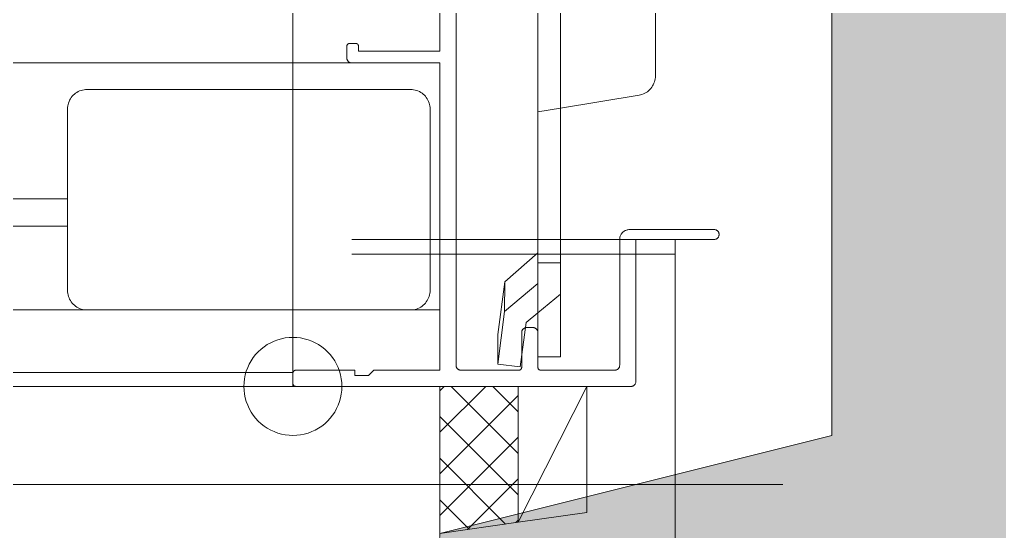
# Model space of a CAD drawing. Units: millimetres at full size, sheet at 1:30. Extents: x -17796 to 21385, y -23279 to 7734.
# Drawn here: x -15867.6 to -15767.6, y -5072.4 to -5020.2 of the extents above; entities that cross this region are included whole.
import ezdxf

# ---------------------------------------------------------------- set-up
doc = ezdxf.new("R2010")
doc.units = ezdxf.units.MM
doc.header["$LTSCALE"] = 30
doc.linetypes.add('USER7', pattern=[0.2, 0.1, -0.1])
for name, color, linetype, lineweight in [('0-E_遮音材', 254, 'Continuous', 18), ('1-0_掃き出しﾏｰｸ', 253, 'USER7', 18), ('3-2_寸法', 142, 'Continuous', 18), ('4-4_', 9, 'Continuous', 18)]:
    doc.layers.add(name, color=color, linetype=linetype, lineweight=lineweight)

msp = doc.modelspace()

# ---------------------------------------------------------------- linework, layer by layer
at = {"layer": '0-E_遮音材'}
for points in [[(-15739.72, -4967.58), (-15784.72, -5062.58), (-15784.72, -4967.58)], [(-15784.72, -5062.58), (-14739.72, -4967.58), (-14694.72, -5062.58)], [(-15739.72, -4967.58), (-14739.72, -4967.58), (-15784.72, -5062.58)], [(-15784.72, -5062.58), (-15809.72, -5132.58), (-15824.72, -5072.58)], [(-15809.72, -5132.58), (-14694.72, -5062.58), (-14669.72, -5132.58)], [(-15784.72, -5062.58), (-14694.72, -5062.58), (-15809.72, -5132.58)]]:
    msp.add_solid(points, dxfattribs=at)
at = {"layer": '1-0_掃き出しﾏｰｸ', "color": 7, "linetype": 'Continuous'}
msp.add_lwpolyline([(-15739.72, -4967.58), (-15784.72, -4967.58), (-15784.72, -5062.58), (-15824.72, -5072.58), (-15824.72, -5117.58), (-15809.72, -5132.58), (-14669.72, -5132.58), (-14654.72, -5117.58), (-14654.72, -5072.58), (-14694.72, -5062.58), (-14694.72, -4967.58), (-14739.72, -4967.58), (-14739.72, -4117.58), (-15739.72, -4117.58)], close=True, dxfattribs=at)
at = {"layer": '3-2_寸法'}
msp.add_line((-16539.72, -5067.58), (-15789.72, -5067.58), dxfattribs=at)
at = {"layer": '4-4_'}
for p, q in [((-15823.07, -4989.73), (-15823.07, -5055.43)), ((-15814.72, -5054.58), (-15814.72, -4990.58)), ((-15814.72, -5054.58), (-15814.72, -4990.58)), ((-15812.42, -5054.58), (-15812.42, -4990.58)), ((-15812.42, -5054.58), (-15812.42, -4990.58)), ((-15824.72, -5003.73), (-15824.72, -5023.38)), ((-15802.72, -5025.89), (-15802.72, -5013.28)), ((-15802.72, -5025.89), (-15802.72, -5013.28)), ((-15834.22, -5022.88), (-15834.22, -5024.08)), ((-15833.32, -5022.58), (-15833.92, -5022.58)), ((-15833.02, -5022.88), (-15833.02, -5023.38)), ((-15824.72, -5023.38), (-15833.02, -5023.38)), ((-16539.72, -5024.58), (-15824.72, -5024.58)), ((-15824.72, -5024.58), (-15833.72, -5024.58)), ((-15824.72, -5024.58), (-15824.72, -5055.93)), ((-15860.72, -5027.28), (-15827.72, -5027.28)), ((-15812.42, -5029.2), (-15804.4, -5027.86)), ((-15812.42, -5029.2), (-15804.4, -5027.86)), ((-15862.72, -5047.78), (-15862.72, -5029.28)), ((-15825.72, -5047.78), (-15825.72, -5029.28)), ((-15812.42, -5029.2), (-15814.72, -5029.58)), ((-15812.42, -5029.2), (-15814.72, -5029.58)), ((-16539.72, -5038.43), (-15862.72, -5038.43)), ((-16539.72, -5041.23), (-15862.72, -5041.23)), ((-15796.72, -5041.58), (-15805.37, -5041.58)), ((-15833.72, -5042.58), (-15800.72, -5042.58)), ((-15806.37, -5055.43), (-15806.37, -5042.58)), ((-15804.72, -5057.08), (-15804.72, -5042.58)), ((-15804.72, -5042.58), (-15796.72, -5042.58)), ((-15800.72, -5042.58), (-15800.72, -5084.58)), ((-15796.68, -5042.58), (-15796.72, -5042.58)), ((-15833.71, -5044.08), (-15800.72, -5044.08)), ((-15812.42, -5044.98), (-15814.72, -5044.98)), ((-15812.42, -5044.98), (-15814.72, -5044.98)), ((-15818.13, -5049.93), (-15818.09, -5046.93)), ((-15818.13, -5049.93), (-15818.09, -5046.93)), ((-15818.13, -5049.93), (-15814.72, -5047.1)), ((-15818.13, -5049.93), (-15814.72, -5047.1)), ((-15814.72, -5050.09), (-15812.42, -5048.18)), ((-15814.72, -5050.09), (-15812.42, -5048.18)), ((-16539.72, -5049.78), (-15824.72, -5049.78)), ((-15860.72, -5049.78), (-15827.72, -5049.78)), ((-15818.81, -5055.3), (-15818.13, -5049.93)), ((-15818.81, -5055.3), (-15818.13, -5049.93)), ((-15815.22, -5051.58), (-15815.87, -5051.58)), ((-15818.81, -5055.3), (-15818.81, -5052.3)), ((-15818.81, -5055.3), (-15818.81, -5052.3)), ((-15816.37, -5052.08), (-15816.37, -5055.63)), ((-15814.72, -5052.08), (-15814.72, -5055.63)), ((-15812.42, -5054.58), (-15814.72, -5054.58)), ((-15812.42, -5054.58), (-15814.72, -5054.58)), ((-15833.42, -5055.93), (-15839.42, -5055.93)), ((-15833.42, -5055.93), (-15833.42, -5056.48)), ((-15832.02, -5056.48), (-15831.47, -5055.93)), ((-15824.72, -5055.93), (-15831.47, -5055.93)), ((-15822.57, -5055.93), (-15816.67, -5055.93)), ((-15816.52, -5055.58), (-15818.81, -5055.3)), ((-15816.52, -5055.58), (-15818.81, -5055.3)), ((-15814.42, -5055.93), (-15806.87, -5055.93)), ((-16539.72, -5056.18), (-15839.72, -5056.18)), ((-15839.72, -5056.18), (-15839.72, -5057.58)), ((-15839.72, -5056.23), (-15839.72, -5057.28)), ((-15832.02, -5056.48), (-15833.42, -5056.48)), ((-16539.72, -5057.58), (-15839.42, -5057.58)), ((-15839.42, -5057.58), (-15805.22, -5057.58)), ((-15824.29, -5057.58), (-15824.72, -5058.02)), ((-15820.05, -5057.58), (-15824.72, -5062.26)), ((-15823.57, -5057.58), (-15816.73, -5064.42)), ((-15819.33, -5057.58), (-15816.73, -5060.19)), ((-15809.72, -5057.58), (-15816.74, -5071.44)), ((-15816.73, -5058.5), (-15824.72, -5066.5)), ((-15824.72, -5060.67), (-15816.74, -5068.66)), ((-15816.73, -5062.75), (-15824.72, -5070.75)), ((-15824.72, -5064.92), (-15818.02, -5071.63)), ((-15816.74, -5067), (-15821.92, -5072.18)), ((-15824.72, -5069.16), (-15821.73, -5072.16)), ((-15816.74, -5071.25), (-15816.97, -5071.48))]:
    msp.add_line(p, q, dxfattribs=at)
for points in [[(-16539.72, -5057.58), (-15839.72, -5057.58), (-15839.72, -4987.58)], [(-15834.22, -5022.88), (-15834.22, -5022.86), (-15834.22, -5022.84), (-15834.22, -5022.81), (-15834.21, -5022.79), (-15834.2, -5022.77), (-15834.19, -5022.75), (-15834.18, -5022.73), (-15834.17, -5022.71), (-15834.15, -5022.69), (-15834.14, -5022.67), (-15834.12, -5022.66), (-15834.1, -5022.64), (-15834.08, -5022.63), (-15834.06, -5022.62), (-15834.04, -5022.61), (-15834.02, -5022.6), (-15833.99, -5022.59), (-15833.97, -5022.59), (-15833.95, -5022.58), (-15833.92, -5022.58)], [(-15833.32, -5022.58), (-15833.3, -5022.58), (-15833.28, -5022.59), (-15833.25, -5022.59), (-15833.23, -5022.6), (-15833.21, -5022.61), (-15833.19, -5022.62), (-15833.17, -5022.63), (-15833.15, -5022.64), (-15833.13, -5022.66), (-15833.11, -5022.67), (-15833.1, -5022.69), (-15833.08, -5022.71), (-15833.07, -5022.73), (-15833.06, -5022.75), (-15833.05, -5022.77), (-15833.04, -5022.79), (-15833.03, -5022.81), (-15833.03, -5022.84), (-15833.02, -5022.86), (-15833.02, -5022.88)], [(-15833.72, -5024.58), (-15833.76, -5024.58), (-15833.8, -5024.58), (-15833.84, -5024.57), (-15833.88, -5024.56), (-15833.92, -5024.55), (-15833.95, -5024.53), (-15833.99, -5024.51), (-15834.02, -5024.49), (-15834.05, -5024.46), (-15834.08, -5024.44), (-15834.1, -5024.41), (-15834.13, -5024.38), (-15834.15, -5024.34), (-15834.17, -5024.31), (-15834.19, -5024.27), (-15834.2, -5024.24), (-15834.21, -5024.2), (-15834.22, -5024.16), (-15834.22, -5024.12), (-15834.22, -5024.08)], [(-15802.72, -5025.89), (-15802.73, -5026.05), (-15802.75, -5026.2), (-15802.78, -5026.36), (-15802.82, -5026.51), (-15802.88, -5026.65), (-15802.94, -5026.8), (-15803.02, -5026.93), (-15803.11, -5027.06), (-15803.2, -5027.19), (-15803.31, -5027.3), (-15803.42, -5027.41), (-15803.55, -5027.51), (-15803.68, -5027.59), (-15803.82, -5027.67), (-15803.96, -5027.74), (-15804.11, -5027.79), (-15804.26, -5027.83), (-15804.4, -5027.86)], [(-15802.72, -5025.89), (-15802.73, -5026.05), (-15802.75, -5026.2), (-15802.78, -5026.36), (-15802.82, -5026.51), (-15802.88, -5026.65), (-15802.94, -5026.8), (-15803.02, -5026.93), (-15803.11, -5027.06), (-15803.2, -5027.19), (-15803.31, -5027.3), (-15803.42, -5027.41), (-15803.55, -5027.51), (-15803.68, -5027.59), (-15803.82, -5027.67), (-15803.96, -5027.74), (-15804.11, -5027.79), (-15804.26, -5027.83), (-15804.4, -5027.86)], [(-15862.72, -5029.28), (-15862.72, -5029.13), (-15862.7, -5028.97), (-15862.67, -5028.82), (-15862.63, -5028.67), (-15862.57, -5028.52), (-15862.51, -5028.38), (-15862.43, -5028.24), (-15862.34, -5028.11), (-15862.24, -5027.98), (-15862.14, -5027.87), (-15862.02, -5027.76), (-15861.9, -5027.67), (-15861.77, -5027.58), (-15861.63, -5027.5), (-15861.49, -5027.44), (-15861.34, -5027.38), (-15861.19, -5027.34), (-15861.04, -5027.31), (-15860.88, -5027.29), (-15860.72, -5027.28)], [(-15827.72, -5027.28), (-15827.57, -5027.29), (-15827.41, -5027.31), (-15827.26, -5027.34), (-15827.11, -5027.38), (-15826.96, -5027.44), (-15826.82, -5027.5), (-15826.68, -5027.58), (-15826.55, -5027.67), (-15826.42, -5027.76), (-15826.31, -5027.87), (-15826.2, -5027.98), (-15826.11, -5028.11), (-15826.02, -5028.24), (-15825.94, -5028.38), (-15825.88, -5028.52), (-15825.82, -5028.67), (-15825.78, -5028.82), (-15825.75, -5028.97), (-15825.73, -5029.13), (-15825.72, -5029.28)], [(-15806.37, -5042.58), (-15806.37, -5042.5), (-15806.36, -5042.43), (-15806.35, -5042.35), (-15806.32, -5042.27), (-15806.3, -5042.2), (-15806.26, -5042.13), (-15806.23, -5042.06), (-15806.18, -5042), (-15806.13, -5041.93), (-15806.08, -5041.88), (-15806.02, -5041.82), (-15805.96, -5041.77), (-15805.9, -5041.73), (-15805.83, -5041.69), (-15805.76, -5041.66), (-15805.68, -5041.63), (-15805.61, -5041.61), (-15805.53, -5041.6), (-15805.45, -5041.59), (-15805.37, -5041.58)], [(-15796.72, -5041.58), (-15796.68, -5041.58), (-15796.65, -5041.59), (-15796.61, -5041.6), (-15796.57, -5041.61), (-15796.53, -5041.62), (-15796.5, -5041.64), (-15796.46, -5041.66), (-15796.43, -5041.68), (-15796.4, -5041.7), (-15796.37, -5041.73), (-15796.34, -5041.76), (-15796.32, -5041.79), (-15796.3, -5041.82), (-15796.28, -5041.86), (-15796.26, -5041.89), (-15796.25, -5041.93), (-15796.24, -5041.97), (-15796.23, -5042.01), (-15796.23, -5042.04), (-15796.22, -5042.08), (-15796.23, -5042.12), (-15796.23, -5042.16), (-15796.24, -5042.2), (-15796.25, -5042.24), (-15796.26, -5042.27), (-15796.28, -5042.31), (-15796.3, -5042.34), (-15796.32, -5042.38), (-15796.34, -5042.41), (-15796.37, -5042.44), (-15796.4, -5042.46), (-15796.43, -5042.49), (-15796.46, -5042.51), (-15796.5, -5042.53), (-15796.53, -5042.55), (-15796.57, -5042.56), (-15796.61, -5042.57), (-15796.65, -5042.58), (-15796.68, -5042.58)], [(-15818.81, -5052.3), (-15818.09, -5046.93), (-15814.72, -5043.95)], [(-15818.81, -5052.3), (-15818.09, -5046.93), (-15814.72, -5043.95)], [(-15860.72, -5049.78), (-15860.88, -5049.78), (-15861.04, -5049.76), (-15861.19, -5049.73), (-15861.34, -5049.69), (-15861.49, -5049.63), (-15861.63, -5049.57), (-15861.77, -5049.49), (-15861.9, -5049.4), (-15862.02, -5049.3), (-15862.14, -5049.2), (-15862.24, -5049.08), (-15862.34, -5048.96), (-15862.43, -5048.83), (-15862.51, -5048.69), (-15862.57, -5048.55), (-15862.63, -5048.4), (-15862.67, -5048.25), (-15862.7, -5048.1), (-15862.72, -5047.94), (-15862.72, -5047.78)], [(-15825.72, -5047.78), (-15825.73, -5047.94), (-15825.75, -5048.1), (-15825.78, -5048.25), (-15825.82, -5048.4), (-15825.88, -5048.55), (-15825.94, -5048.69), (-15826.02, -5048.83), (-15826.11, -5048.96), (-15826.2, -5049.08), (-15826.31, -5049.2), (-15826.42, -5049.3), (-15826.55, -5049.4), (-15826.68, -5049.49), (-15826.82, -5049.57), (-15826.96, -5049.63), (-15827.11, -5049.69), (-15827.26, -5049.73), (-15827.41, -5049.76), (-15827.57, -5049.78), (-15827.72, -5049.78)], [(-15816.52, -5055.58), (-15815.92, -5051.08), (-15814.72, -5050.09)], [(-15816.52, -5055.58), (-15815.92, -5051.08), (-15814.72, -5050.09)], [(-15816.37, -5052.08), (-15816.37, -5052.04), (-15816.37, -5052.01), (-15816.36, -5051.97), (-15816.35, -5051.93), (-15816.34, -5051.89), (-15816.32, -5051.86), (-15816.3, -5051.82), (-15816.28, -5051.79), (-15816.25, -5051.76), (-15816.23, -5051.73), (-15816.2, -5051.7), (-15816.17, -5051.68), (-15816.14, -5051.66), (-15816.1, -5051.64), (-15816.07, -5051.62), (-15816.03, -5051.61), (-15815.99, -5051.6), (-15815.95, -5051.59), (-15815.91, -5051.58), (-15815.87, -5051.58)], [(-15815.22, -5051.58), (-15815.18, -5051.58), (-15815.15, -5051.59), (-15815.11, -5051.6), (-15815.07, -5051.61), (-15815.03, -5051.62), (-15815, -5051.64), (-15814.96, -5051.66), (-15814.93, -5051.68), (-15814.9, -5051.7), (-15814.87, -5051.73), (-15814.84, -5051.76), (-15814.82, -5051.79), (-15814.8, -5051.82), (-15814.78, -5051.86), (-15814.76, -5051.89), (-15814.75, -5051.93), (-15814.74, -5051.97), (-15814.73, -5052.01), (-15814.73, -5052.04), (-15814.72, -5052.08)], [(-15844.71, -5057.98), (-15844.72, -5057.58), (-15844.71, -5057.19), (-15844.66, -5056.8), (-15844.59, -5056.42), (-15844.48, -5056.04), (-15844.34, -5055.67), (-15844.18, -5055.31), (-15843.99, -5054.97), (-15843.77, -5054.64), (-15843.53, -5054.34), (-15843.26, -5054.05), (-15842.97, -5053.78), (-15842.66, -5053.54), (-15842.34, -5053.32), (-15841.99, -5053.13), (-15841.64, -5052.96), (-15841.27, -5052.83), (-15840.89, -5052.72), (-15840.51, -5052.64), (-15840.12, -5052.6), (-15839.72, -5052.58), (-15839.33, -5052.6), (-15838.94, -5052.64), (-15838.56, -5052.72), (-15838.18, -5052.83), (-15837.81, -5052.96), (-15837.45, -5053.13), (-15837.11, -5053.32), (-15836.78, -5053.54), (-15836.48, -5053.78), (-15836.19, -5054.05), (-15835.92, -5054.34), (-15835.68, -5054.64), (-15835.46, -5054.97), (-15835.27, -5055.31), (-15835.1, -5055.67), (-15834.97, -5056.04), (-15834.86, -5056.42), (-15834.79, -5056.8)], [(-15839.72, -5056.23), (-15839.72, -5056.21), (-15839.72, -5056.19), (-15839.72, -5056.16), (-15839.71, -5056.14), (-15839.7, -5056.12), (-15839.69, -5056.1), (-15839.68, -5056.08), (-15839.67, -5056.06), (-15839.65, -5056.04), (-15839.64, -5056.02), (-15839.62, -5056.01), (-15839.6, -5055.99), (-15839.58, -5055.98), (-15839.56, -5055.97), (-15839.54, -5055.96), (-15839.52, -5055.95), (-15839.49, -5055.94), (-15839.47, -5055.94), (-15839.45, -5055.93), (-15839.42, -5055.93)], [(-15822.57, -5055.93), (-15822.61, -5055.93), (-15822.65, -5055.93), (-15822.69, -5055.92), (-15822.73, -5055.91), (-15822.77, -5055.9), (-15822.8, -5055.88), (-15822.84, -5055.86), (-15822.87, -5055.84), (-15822.9, -5055.81), (-15822.93, -5055.79), (-15822.95, -5055.76), (-15822.98, -5055.73), (-15823, -5055.69), (-15823.02, -5055.66), (-15823.04, -5055.62), (-15823.05, -5055.59), (-15823.06, -5055.55), (-15823.07, -5055.51), (-15823.07, -5055.47), (-15823.07, -5055.43)], [(-15816.37, -5055.63), (-15816.37, -5055.66), (-15816.38, -5055.68), (-15816.38, -5055.7), (-15816.39, -5055.73), (-15816.4, -5055.75), (-15816.41, -5055.77), (-15816.42, -5055.79), (-15816.43, -5055.81), (-15816.45, -5055.83), (-15816.46, -5055.85), (-15816.48, -5055.86), (-15816.5, -5055.88), (-15816.52, -5055.89), (-15816.54, -5055.9), (-15816.56, -5055.91), (-15816.58, -5055.92), (-15816.6, -5055.92), (-15816.63, -5055.93), (-15816.65, -5055.93), (-15816.67, -5055.93)], [(-15814.42, -5055.93), (-15814.45, -5055.93), (-15814.47, -5055.93), (-15814.49, -5055.92), (-15814.52, -5055.92), (-15814.54, -5055.91), (-15814.56, -5055.9), (-15814.58, -5055.89), (-15814.6, -5055.88), (-15814.62, -5055.86), (-15814.64, -5055.85), (-15814.65, -5055.83), (-15814.67, -5055.81), (-15814.68, -5055.79), (-15814.69, -5055.77), (-15814.7, -5055.75), (-15814.71, -5055.73), (-15814.72, -5055.7), (-15814.72, -5055.68), (-15814.72, -5055.66), (-15814.72, -5055.63)], [(-15806.37, -5055.43), (-15806.38, -5055.47), (-15806.38, -5055.51), (-15806.39, -5055.55), (-15806.4, -5055.59), (-15806.41, -5055.62), (-15806.43, -5055.66), (-15806.45, -5055.69), (-15806.47, -5055.73), (-15806.49, -5055.76), (-15806.52, -5055.79), (-15806.55, -5055.81), (-15806.58, -5055.84), (-15806.61, -5055.86), (-15806.65, -5055.88), (-15806.68, -5055.9), (-15806.72, -5055.91), (-15806.76, -5055.92), (-15806.8, -5055.93), (-15806.83, -5055.93), (-15806.87, -5055.93)], [(-15834.79, -5056.8), (-15834.74, -5057.19), (-15834.72, -5057.58)], [(-15834.72, -5057.58), (-15834.74, -5057.98), (-15834.79, -5058.37), (-15834.86, -5058.75), (-15834.97, -5059.13), (-15835.1, -5059.5), (-15835.27, -5059.85), (-15835.46, -5060.2), (-15835.68, -5060.52), (-15835.92, -5060.83), (-15836.19, -5061.12), (-15836.48, -5061.39), (-15836.78, -5061.63), (-15837.11, -5061.85), (-15837.45, -5062.04), (-15837.81, -5062.2), (-15838.18, -5062.34), (-15838.56, -5062.45), (-15838.94, -5062.52), (-15839.33, -5062.57), (-15839.72, -5062.58), (-15840.12, -5062.57), (-15840.51, -5062.52), (-15840.89, -5062.45), (-15841.27, -5062.34), (-15841.64, -5062.2), (-15841.99, -5062.04), (-15842.34, -5061.85), (-15842.66, -5061.63), (-15842.97, -5061.39), (-15843.26, -5061.12), (-15843.53, -5060.83), (-15843.77, -5060.52), (-15843.99, -5060.2), (-15844.18, -5059.85), (-15844.34, -5059.5), (-15844.48, -5059.13), (-15844.59, -5058.75), (-15844.66, -5058.37), (-15844.71, -5057.98)], [(-15839.42, -5057.58), (-15839.45, -5057.58), (-15839.47, -5057.58), (-15839.49, -5057.57), (-15839.52, -5057.57), (-15839.54, -5057.56), (-15839.56, -5057.55), (-15839.58, -5057.54), (-15839.6, -5057.53), (-15839.62, -5057.51), (-15839.64, -5057.5), (-15839.65, -5057.48), (-15839.67, -5057.46), (-15839.68, -5057.44), (-15839.69, -5057.42), (-15839.7, -5057.4), (-15839.71, -5057.38), (-15839.72, -5057.35), (-15839.72, -5057.33), (-15839.72, -5057.31), (-15839.72, -5057.28)], [(-15804.72, -5057.08), (-15804.73, -5057.12), (-15804.73, -5057.16), (-15804.74, -5057.2), (-15804.75, -5057.24), (-15804.76, -5057.27), (-15804.78, -5057.31), (-15804.8, -5057.34), (-15804.82, -5057.38), (-15804.84, -5057.41), (-15804.87, -5057.44), (-15804.9, -5057.46), (-15804.93, -5057.49), (-15804.96, -5057.51), (-15805, -5057.53), (-15805.03, -5057.55), (-15805.07, -5057.56), (-15805.11, -5057.57), (-15805.15, -5057.58), (-15805.18, -5057.58), (-15805.22, -5057.58)]]:
    msp.add_lwpolyline(points, dxfattribs=at)
for points in [[(-15816.72, -5057.58), (-15824.72, -5057.58), (-15824.72, -5072.58), (-15816.74, -5071.44)], [(-15816.74, -5071.44), (-15809.72, -5070.44), (-15809.72, -5057.58), (-15816.72, -5057.58)]]:
    msp.add_lwpolyline(points, close=True, dxfattribs=at)

doc.saveas('drawing.dxf')
